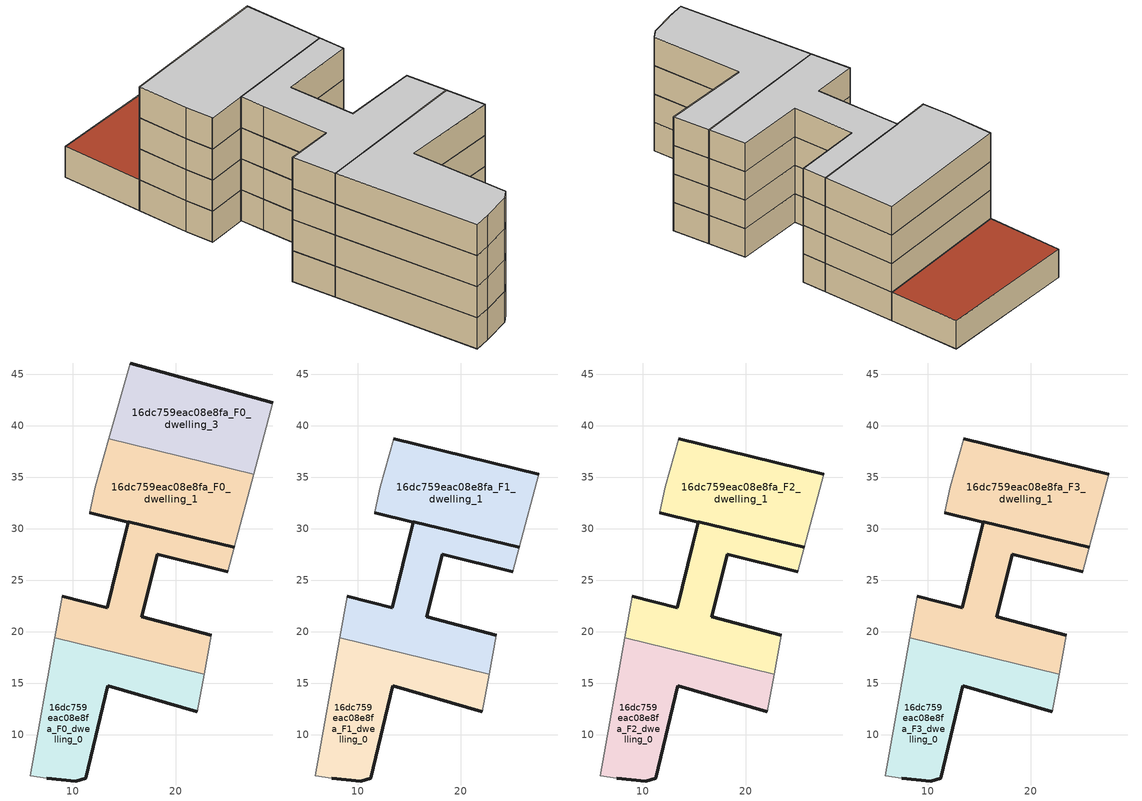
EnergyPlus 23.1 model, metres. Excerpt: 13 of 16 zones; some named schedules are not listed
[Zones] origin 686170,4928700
16dc759eac08e8fa_F0_dwelling_0
 floor ground (EU_floor_Construction): 22.07,12.26 22.73,15.91 8.26,19.44 5.88,6.04 7.46,5.79 10.3,5.53 11.25,5.82 13.37,14.76 z0
 wall outside (EU_wall_Construction): 22.07,12.26 13.37,14.76 11.25,5.82 10.3,5.53 7.46,5.79 z0:3
 wall adiabatic (EU_wall_Construction): 7.46,5.79 5.88,6.04 8.26,19.44 / 22.73,15.91 22.07,12.26 z0:3
 wall to 16dc759eac08e8fa_F0_dwelling_1 (EU_wall_Construction): 8.25,19.44 22.73,15.91 z0:3
16dc759eac08e8fa_F0_dwelling_1
 floor ground (EU_floor_Construction): 25.65,28.19 27.54,35.3 13.5,38.73 12.19,34.1 11.65,31.61 11.64,31.55 15.36,30.66 15.37,30.7 z0; 22.73,15.91 23.42,19.67 16.7,21.49 18.21,27.55 25.02,25.83 25.65,28.19 15.37,30.7 15.36,30.66 14.84,28.49 13.33,22.35 8.97,23.47 8.25,19.44 z0
 wall outside (EU_wall_Construction): 8.97,23.47 13.33,22.35 14.84,28.49 15.36,30.66 15.37,30.7 25.65,28.19 / 25.02,25.83 18.21,27.55 16.7,21.49 23.42,19.67 z0:3
 wall adiabatic (EU_wall_Construction): 23.42,19.67 22.73,15.91 / 8.26,19.44 8.97,23.47 / 25.65,28.19 25.02,25.83 z0:3
16dc759eac08e8fa_F0_dwelling_2
 floor ground (EU_floor_Construction): 25.65,28.19 27.54,35.3 13.5,38.73 12.19,34.1 11.65,31.61 11.64,31.55 15.36,30.66 15.37,30.7 z0; 22.73,15.91 23.42,19.67 16.7,21.49 18.21,27.55 25.02,25.83 25.65,28.19 15.37,30.7 15.36,30.66 14.84,28.49 13.33,22.35 8.97,23.47 8.25,19.44 z0
 wall outside (EU_wall_Construction): 25.65,28.19 15.37,30.7 15.36,30.66 11.64,31.55 z0:3
 wall adiabatic (EU_wall_Construction): 11.64,31.55 11.65,31.61 12.19,34.1 13.5,38.73 / 27.54,35.3 25.65,28.19 z0:3
 wall to 16dc759eac08e8fa_F0_dwelling_3 (EU_wall_Construction): 13.5,38.73 27.54,35.3 z0:3
16dc759eac08e8fa_F0_dwelling_3
 floor ground (EU_floor_Construction): 27.54,35.3 29.38,42.22 15.58,46.09 13.5,38.73 z0
 wall outside (EU_wall_Construction): 15.58,46.09 29.38,42.22 z0:3
 wall adiabatic (EU_wall_Construction): 13.5,38.73 15.58,46.09 / 29.38,42.22 27.54,35.3 z0:3
 roof outside (EU_roof_Construction): 29.38,42.22 27.54,35.3 13.5,38.73 15.58,46.09 z3
16dc759eac08e8fa_F1_dwelling_0
 floor to 16dc759eac08e8fa_F0_dwelling_0 (EU_floor_Construction): 22.07,12.26 22.73,15.91 8.25,19.44 5.88,6.04 7.46,5.79 10.3,5.53 11.25,5.82 13.37,14.76 z3
 wall outside (EU_wall_Construction): 22.07,12.26 13.37,14.76 11.25,5.82 10.3,5.53 7.46,5.79 z3:6
 wall adiabatic (EU_wall_Construction): 7.46,5.79 5.88,6.04 8.26,19.44 / 22.73,15.91 22.07,12.26 z3:6
 wall to 16dc759eac08e8fa_F1_dwelling_1 (EU_wall_Construction): 8.25,19.44 22.73,15.91 z3:6
16dc759eac08e8fa_F1_dwelling_1
 floor outside (EU_floor_Construction): 22.73,15.91 23.42,19.67 16.7,21.49 18.21,27.55 25.02,25.83 25.65,28.19 15.37,30.7 15.36,30.66 14.84,28.49 13.33,22.35 8.97,23.47 8.25,19.44 z3; 25.65,28.19 27.54,35.3 13.5,38.73 12.19,34.1 11.65,31.61 11.64,31.55 15.36,30.66 15.37,30.7 z3
 wall outside (EU_wall_Construction): 8.97,23.47 13.33,22.35 14.84,28.49 15.36,30.66 15.37,30.7 25.65,28.19 / 25.02,25.83 18.21,27.55 16.7,21.49 23.42,19.67 z3:6
 wall adiabatic (EU_wall_Construction): 23.42,19.67 22.73,15.91 / 8.26,19.44 8.97,23.47 / 25.65,28.19 25.02,25.83 z3:6
16dc759eac08e8fa_F1_dwelling_2
 floor to 16dc759eac08e8fa_F0_dwelling_2 (EU_floor_Construction): 25.65,28.19 27.54,35.3 13.5,38.73 12.19,34.1 11.65,31.61 11.64,31.55 15.36,30.66 15.37,30.7 z3; 22.73,15.91 23.42,19.67 16.7,21.49 18.21,27.55 25.02,25.83 25.65,28.19 15.37,30.7 15.36,30.66 14.84,28.49 13.33,22.35 8.97,23.47 8.25,19.44 z3
 wall outside (EU_wall_Construction): 13.5,38.73 27.54,35.3 / 25.65,28.19 15.37,30.7 15.36,30.66 11.64,31.55 z3:6
 wall adiabatic (EU_wall_Construction): 11.64,31.55 11.65,31.61 12.19,34.1 13.5,38.73 / 27.54,35.3 25.65,28.19 z3:6
16dc759eac08e8fa_F2_dwelling_0
 floor to 16dc759eac08e8fa_F1_dwelling_0 (EU_floor_Construction): 22.07,12.26 22.73,15.91 8.25,19.44 5.88,6.04 7.46,5.79 10.3,5.53 11.25,5.82 13.37,14.76 z6
 wall outside (EU_wall_Construction): 22.07,12.26 13.37,14.76 11.25,5.82 10.3,5.53 7.46,5.79 z6:9
 wall adiabatic (EU_wall_Construction): 7.46,5.79 5.88,6.04 8.26,19.44 / 22.73,15.91 22.07,12.26 z6:9
 wall to 16dc759eac08e8fa_F2_dwelling_1 (EU_wall_Construction): 8.25,19.44 22.73,15.91 z6:9
16dc759eac08e8fa_F2_dwelling_1
 floor outside (EU_floor_Construction): 22.73,15.91 23.42,19.67 16.7,21.49 18.21,27.55 25.02,25.83 25.65,28.19 15.37,30.7 15.36,30.66 14.84,28.49 13.33,22.35 8.97,23.47 8.25,19.44 z6; 25.65,28.19 27.54,35.3 13.5,38.73 12.19,34.1 11.65,31.61 11.64,31.55 15.36,30.66 15.37,30.7 z6
 wall outside (EU_wall_Construction): 8.97,23.47 13.33,22.35 14.84,28.49 15.36,30.66 15.37,30.7 25.65,28.19 / 25.02,25.83 18.21,27.55 16.7,21.49 23.42,19.67 z6:9
 wall adiabatic (EU_wall_Construction): 23.42,19.67 22.73,15.91 / 8.26,19.44 8.97,23.47 / 25.65,28.19 25.02,25.83 z6:9
16dc759eac08e8fa_F2_dwelling_2
 floor to 16dc759eac08e8fa_F1_dwelling_2 (EU_floor_Construction): 25.65,28.19 27.54,35.3 13.5,38.73 12.19,34.1 11.65,31.61 11.64,31.55 15.36,30.66 15.37,30.7 z6; 22.73,15.91 23.42,19.67 16.7,21.49 18.21,27.55 25.02,25.83 25.65,28.19 15.37,30.7 15.36,30.66 14.84,28.49 13.33,22.35 8.97,23.47 8.25,19.44 z6
 wall outside (EU_wall_Construction): 13.5,38.73 27.54,35.3 / 25.65,28.19 15.37,30.7 15.36,30.66 11.64,31.55 z6:9
 wall adiabatic (EU_wall_Construction): 11.64,31.55 11.65,31.61 12.19,34.1 13.5,38.73 / 27.54,35.3 25.65,28.19 z6:9
16dc759eac08e8fa_F3_dwelling_0
 floor to 16dc759eac08e8fa_F2_dwelling_0 (EU_floor_Construction): 22.07,12.26 22.73,15.91 8.25,19.44 5.88,6.04 7.46,5.79 10.3,5.53 11.25,5.82 13.37,14.76 z9
 wall outside (EU_wall_Construction): 22.07,12.26 13.37,14.76 11.25,5.82 10.3,5.53 7.46,5.79 z9:12
 wall adiabatic (EU_wall_Construction): 7.46,5.79 5.88,6.04 8.26,19.44 / 22.73,15.91 22.07,12.26 z9:12
 wall to 16dc759eac08e8fa_F3_dwelling_1 (EU_wall_Construction): 8.25,19.44 22.73,15.91 z9:12
 ceiling to 16dc759eac08e8fa_F4_dwelling_0 (EU_floor_Construction): 22.73,15.91 22.07,12.26 13.37,14.76 11.25,5.82 10.3,5.53 7.46,5.79 5.88,6.04 8.25,19.44 z12
16dc759eac08e8fa_F3_dwelling_1
 floor outside (EU_floor_Construction): 22.73,15.91 23.42,19.67 16.7,21.49 18.21,27.55 25.02,25.83 25.65,28.19 15.37,30.7 15.36,30.66 14.84,28.49 13.33,22.35 8.97,23.47 8.25,19.44 z9; 25.65,28.19 27.54,35.3 13.5,38.73 12.19,34.1 11.65,31.61 11.64,31.55 15.36,30.66 15.37,30.7 z9
 wall outside (EU_wall_Construction): 8.97,23.47 13.33,22.35 14.84,28.49 15.36,30.66 15.37,30.7 25.65,28.19 / 25.02,25.83 18.21,27.55 16.7,21.49 23.42,19.67 z9:12
 wall adiabatic (EU_wall_Construction): 23.42,19.67 22.73,15.91 / 8.26,19.44 8.97,23.47 / 25.65,28.19 25.02,25.83 z9:12
 ceiling to 16dc759eac08e8fa_F4_dwelling_2 (EU_floor_Construction): 25.65,28.19 25.02,25.83 18.21,27.55 16.7,21.49 23.42,19.67 22.73,15.91 8.25,19.44 8.97,23.47 13.33,22.35 14.84,28.49 15.36,30.66 15.37,30.7 z12; 27.54,35.3 25.65,28.19 15.37,30.7 15.36,30.66 11.64,31.55 11.65,31.61 12.19,34.1 13.5,38.73 z12
16dc759eac08e8fa_F3_dwelling_2
 floor to 16dc759eac08e8fa_F2_dwelling_2 (EU_floor_Construction): 25.65,28.19 27.54,35.3 13.5,38.73 12.19,34.1 11.65,31.61 11.64,31.55 15.36,30.66 15.37,30.7 z9; 22.73,15.91 23.42,19.67 16.7,21.49 18.21,27.55 25.02,25.83 25.65,28.19 15.37,30.7 15.36,30.66 14.84,28.49 13.33,22.35 8.97,23.47 8.25,19.44 z9
 wall outside (EU_wall_Construction): 13.5,38.73 27.54,35.3 / 25.65,28.19 15.37,30.7 15.36,30.66 11.64,31.55 z9:12
 wall adiabatic (EU_wall_Construction): 11.64,31.55 11.65,31.61 12.19,34.1 13.5,38.73 / 27.54,35.3 25.65,28.19 z9:12
 ceiling to 16dc759eac08e8fa_F4_dwelling_2 (EU_floor_Construction): 25.65,28.19 25.02,25.83 18.21,27.55 16.7,21.49 23.42,19.67 22.73,15.91 8.25,19.44 8.97,23.47 13.33,22.35 14.84,28.49 15.36,30.66 15.37,30.7 z12; 27.54,35.3 25.65,28.19 15.37,30.7 15.36,30.66 11.64,31.55 11.65,31.61 12.19,34.1 13.5,38.73 z12
[Building]
EU S2 Campaign: North Axis=0; Terrain=City; Solar Distribution=FullExterior
[Site:Location]
Bologna: Latitude=44.5; Longitude=11.25; Time Zone=1; Elevation=37
[SizingPeriod:WeatherFileDays]
AnnualSizingPeriod: Begin Month=1; Begin Day of Month=1; End Month=12; End Day of Month=31; Day of Week for Start Day=Monday; Use Weather File Daylight Saving Period=No; Use Weather File Rain and Snow Indicators=No
[MATERIAL]
EU_InternalMass_Material: Roughness=MediumRough; Thickness=0.1; Conductivity=1; Density=1800; Specific Heat=900; Thermal Absorptance=0.9; Solar Absorptance=0.7; Visible Absorptance=0.7
[MATERIAL:NOMASS] Roughness=MediumRough; Thermal Absorptance=0.9; Solar Absorptance=0.7; Visible Absorptance=0.7
Name | Thermal Resistance
EU_wall_NoMass | 0.905828
EU_roof_NoMass | 0.37593
EU_floor_NoMass | 0.67114
[CONSTRUCTION]
EU_wall_Construction: EU_wall_NoMass
EU_roof_Construction: EU_roof_NoMass
EU_floor_Construction: EU_floor_NoMass
EU_InternalMass_Construction: EU_InternalMass_Material
[ZONE] Type=1; Multiplier=1; Ceiling Height=autocalculate; Floor Area=autocalculate; Part of Total Floor Area=Yes
Name | Volume
16dc759eac08e8fa_F0_dwelling_0; 16dc759eac08e8fa_F1_dwelling_0; 16dc759eac08e8fa_F2_dwelling_0; 16dc759eac08e8fa_F3_dwelling_0 | 319.663
16dc759eac08e8fa_F0_dwelling_1; 16dc759eac08e8fa_F1_dwelling_1; 16dc759eac08e8fa_F2_dwelling_1; 16dc759eac08e8fa_F3_dwelling_1; 16dc759eac08e8fa_F0_dwelling_2; 16dc759eac08e8fa_F1_dwelling_2; 16dc759eac08e8fa_F2_dwelling_2; 16dc759eac08e8fa_F3_dwelling_2 | 639.357
16dc759eac08e8fa_F0_dwelling_3 | 319.6875
[INTERNALMASS] Construction=EU_InternalMass_Construction
Name | Zone or ZoneList | Surface Area
16dc759eac08e8fa_F0_dwelling_0_EU_InternalMass | 16dc759eac08e8fa_F0_dwelling_0 | 106.554
16dc759eac08e8fa_F0_dwelling_1_EU_InternalMass | 16dc759eac08e8fa_F0_dwelling_1 | 106.393
16dc759eac08e8fa_F0_dwelling_2_EU_InternalMass | 16dc759eac08e8fa_F0_dwelling_2 | 106.728
16dc759eac08e8fa_F0_dwelling_3_EU_InternalMass | 16dc759eac08e8fa_F0_dwelling_3 | 106.563
16dc759eac08e8fa_F1_dwelling_0_EU_InternalMass | 16dc759eac08e8fa_F1_dwelling_0 | 141.073
16dc759eac08e8fa_F1_dwelling_1_EU_InternalMass | 16dc759eac08e8fa_F1_dwelling_1 | 142.689
16dc759eac08e8fa_F1_dwelling_2_EU_InternalMass | 16dc759eac08e8fa_F1_dwelling_2 | 142.475
16dc759eac08e8fa_F2_dwelling_0_EU_InternalMass | 16dc759eac08e8fa_F2_dwelling_0 | 141.073
16dc759eac08e8fa_F2_dwelling_1_EU_InternalMass | 16dc759eac08e8fa_F2_dwelling_1 | 142.689
16dc759eac08e8fa_F2_dwelling_2_EU_InternalMass | 16dc759eac08e8fa_F2_dwelling_2 | 142.475
16dc759eac08e8fa_F3_dwelling_0_EU_InternalMass | 16dc759eac08e8fa_F3_dwelling_0 | 141.073
16dc759eac08e8fa_F3_dwelling_1_EU_InternalMass | 16dc759eac08e8fa_F3_dwelling_1 | 142.689
16dc759eac08e8fa_F3_dwelling_2_EU_InternalMass | 16dc759eac08e8fa_F3_dwelling_2 | 142.475
[OTHEREQUIPMENT] Fuel Type=Electricity; Design Level Calculation Method=Watts/Area; Power per Zone Floor Area=1; Fraction Latent=0; Fraction Radiant=0; Fraction Lost=0; Carbon Dioxide Generation Rate=0; EndUse Subcategory=EU_Step8_InternalGains
Name | Zone or ZoneList or Space or SpaceList | Schedule
EU_Step8_InternalGain_16dc759eac08e8fa_F0_dwelling_0_f000 | 16dc759eac08e8fa_F0_dwelling_0 | EU_Step8_GainSchedule_16dc759eac08e8fa_F0_dwelling_0_f000
EU_Step8_InternalGain_16dc759eac08e8fa_F0_dwelling_1_f000 | 16dc759eac08e8fa_F0_dwelling_1 | EU_Step8_GainSchedule_16dc759eac08e8fa_F0_dwelling_1_f000
EU_Step8_InternalGain_16dc759eac08e8fa_F0_dwelling_2_f000 | 16dc759eac08e8fa_F0_dwelling_2 | EU_Step8_GainSchedule_16dc759eac08e8fa_F0_dwelling_2_f000
EU_Step8_InternalGain_16dc759eac08e8fa_F0_dwelling_3_f000 | 16dc759eac08e8fa_F0_dwelling_3 | EU_Step8_GainSchedule_16dc759eac08e8fa_F0_dwelling_3_f000
EU_Step8_InternalGain_16dc759eac08e8fa_F1_dwelling_0_f000 | 16dc759eac08e8fa_F1_dwelling_0 | EU_Step8_GainSchedule_16dc759eac08e8fa_F1_dwelling_0_f000
EU_Step8_InternalGain_16dc759eac08e8fa_F1_dwelling_1_f000 | 16dc759eac08e8fa_F1_dwelling_1 | EU_Step8_GainSchedule_16dc759eac08e8fa_F1_dwelling_1_f000
EU_Step8_InternalGain_16dc759eac08e8fa_F1_dwelling_2_f000 | 16dc759eac08e8fa_F1_dwelling_2 | EU_Step8_GainSchedule_16dc759eac08e8fa_F1_dwelling_2_f000
EU_Step8_InternalGain_16dc759eac08e8fa_F2_dwelling_0_f000 | 16dc759eac08e8fa_F2_dwelling_0 | EU_Step8_GainSchedule_16dc759eac08e8fa_F2_dwelling_0_f000
EU_Step8_InternalGain_16dc759eac08e8fa_F2_dwelling_1_f000 | 16dc759eac08e8fa_F2_dwelling_1 | EU_Step8_GainSchedule_16dc759eac08e8fa_F2_dwelling_1_f000
EU_Step8_InternalGain_16dc759eac08e8fa_F2_dwelling_2_f000 | 16dc759eac08e8fa_F2_dwelling_2 | EU_Step8_GainSchedule_16dc759eac08e8fa_F2_dwelling_2_f000
EU_Step8_InternalGain_16dc759eac08e8fa_F3_dwelling_0_f000 | 16dc759eac08e8fa_F3_dwelling_0 | EU_Step8_GainSchedule_16dc759eac08e8fa_F3_dwelling_0_f000
EU_Step8_InternalGain_16dc759eac08e8fa_F3_dwelling_1_f000 | 16dc759eac08e8fa_F3_dwelling_1 | EU_Step8_GainSchedule_16dc759eac08e8fa_F3_dwelling_1_f000
EU_Step8_InternalGain_16dc759eac08e8fa_F3_dwelling_2_f000 | 16dc759eac08e8fa_F3_dwelling_2 | EU_Step8_GainSchedule_16dc759eac08e8fa_F3_dwelling_2_f000
[ZONEVENTILATION:DESIGNFLOWRATE] Schedule=EU_AlwaysOn; Design Flow Rate Calculation Method=AirChanges/Hour; Air Changes per Hour=0.73129; Ventilation Type=Natural; Fan Pressure Rise=0; Fan Total Efficiency=1; Constant Term Coefficient=1; Temperature Term Coefficient=0; Velocity Term Coefficient=0; Velocity Squared Term Coefficient=0; Minimum Indoor Temperature=-100; Maximum Indoor Temperature=100; Delta Temperature=-100; Minimum Outdoor Temperature=-100; Maximum Outdoor Temperature=100; Maximum Wind Speed=40
Name | Zone or ZoneList or Space or SpaceList
EU_ConstantAir_16dc759eac08e8fa_F0_dwelling_0 | 16dc759eac08e8fa_F0_dwelling_0
EU_ConstantAir_16dc759eac08e8fa_F0_dwelling_1 | 16dc759eac08e8fa_F0_dwelling_1
EU_ConstantAir_16dc759eac08e8fa_F0_dwelling_2 | 16dc759eac08e8fa_F0_dwelling_2
EU_ConstantAir_16dc759eac08e8fa_F0_dwelling_3 | 16dc759eac08e8fa_F0_dwelling_3
EU_ConstantAir_16dc759eac08e8fa_F1_dwelling_0 | 16dc759eac08e8fa_F1_dwelling_0
EU_ConstantAir_16dc759eac08e8fa_F1_dwelling_1 | 16dc759eac08e8fa_F1_dwelling_1
EU_ConstantAir_16dc759eac08e8fa_F1_dwelling_2 | 16dc759eac08e8fa_F1_dwelling_2
EU_ConstantAir_16dc759eac08e8fa_F2_dwelling_0 | 16dc759eac08e8fa_F2_dwelling_0
EU_ConstantAir_16dc759eac08e8fa_F2_dwelling_1 | 16dc759eac08e8fa_F2_dwelling_1
EU_ConstantAir_16dc759eac08e8fa_F2_dwelling_2 | 16dc759eac08e8fa_F2_dwelling_2
EU_ConstantAir_16dc759eac08e8fa_F3_dwelling_0 | 16dc759eac08e8fa_F3_dwelling_0
EU_ConstantAir_16dc759eac08e8fa_F3_dwelling_1 | 16dc759eac08e8fa_F3_dwelling_1
EU_ConstantAir_16dc759eac08e8fa_F3_dwelling_2 | 16dc759eac08e8fa_F3_dwelling_2
[HVACTEMPLATE:THERMOSTAT] Constant Heating Setpoint=20; Constant Cooling Setpoint=50
EU_HeatOnly_16dc759eac08e8fa_F0_dwelling_0; EU_HeatOnly_16dc759eac08e8fa_F0_dwelling_1; EU_HeatOnly_16dc759eac08e8fa_F0_dwelling_2; EU_HeatOnly_16dc759eac08e8fa_F0_dwelling_3; EU_HeatOnly_16dc759eac08e8fa_F1_dwelling_0; EU_HeatOnly_16dc759eac08e8fa_F1_dwelling_1; EU_HeatOnly_16dc759eac08e8fa_F1_dwelling_2; EU_HeatOnly_16dc759eac08e8fa_F2_dwelling_0; EU_HeatOnly_16dc759eac08e8fa_F2_dwelling_1; EU_HeatOnly_16dc759eac08e8fa_F2_dwelling_2; EU_HeatOnly_16dc759eac08e8fa_F3_dwelling_0; EU_HeatOnly_16dc759eac08e8fa_F3_dwelling_1; EU_HeatOnly_16dc759eac08e8fa_F3_dwelling_2; EU_HeatOnly_16dc759eac08e8fa_F4_dwelling_0; EU_HeatOnly_16dc759eac08e8fa_F4_dwelling_1; EU_HeatOnly_16dc759eac08e8fa_F4_dwelling_2
[HVACTEMPLATE:ZONE:IDEALLOADSAIRSYSTEM] System Availability Schedule=EU_AlwaysOn; Maximum Heating Supply Air Temperature=50; Minimum Cooling Supply Air Temperature=13; Maximum Heating Supply Air Humidity Ratio=0.0156; Minimum Cooling Supply Air Humidity Ratio=0.0077; Heating Limit=NoLimit; Cooling Limit=NoLimit; Heating Availability Schedule=EU_AlwaysOn; Cooling Availability Schedule=EU_CoolingOff; Dehumidification Control Type=ConstantSensibleHeatRatio; Cooling Sensible Heat Ratio=0.7; Dehumidification Setpoint=60; Humidification Control Type=None; Humidification Setpoint=30; Outdoor Air Method=None; Outdoor Air Flow Rate per Person=0.00944; Outdoor Air Flow Rate per Zone Floor Area=0; Outdoor Air Flow Rate per Zone=0; Demand Controlled Ventilation Type=None; Outdoor Air Economizer Type=NoEconomizer; Heat Recovery Type=None; Sensible Heat Recovery Effectiveness=0.7; Latent Heat Recovery Effectiveness=0.65
Name | Template Thermostat
16dc759eac08e8fa_F0_dwelling_0 | EU_HeatOnly_16dc759eac08e8fa_F0_dwelling_0
16dc759eac08e8fa_F0_dwelling_1 | EU_HeatOnly_16dc759eac08e8fa_F0_dwelling_1
16dc759eac08e8fa_F0_dwelling_2 | EU_HeatOnly_16dc759eac08e8fa_F0_dwelling_2
16dc759eac08e8fa_F0_dwelling_3 | EU_HeatOnly_16dc759eac08e8fa_F0_dwelling_3
16dc759eac08e8fa_F1_dwelling_0 | EU_HeatOnly_16dc759eac08e8fa_F1_dwelling_0
16dc759eac08e8fa_F1_dwelling_1 | EU_HeatOnly_16dc759eac08e8fa_F1_dwelling_1
16dc759eac08e8fa_F1_dwelling_2 | EU_HeatOnly_16dc759eac08e8fa_F1_dwelling_2
16dc759eac08e8fa_F2_dwelling_0 | EU_HeatOnly_16dc759eac08e8fa_F2_dwelling_0
16dc759eac08e8fa_F2_dwelling_1 | EU_HeatOnly_16dc759eac08e8fa_F2_dwelling_1
16dc759eac08e8fa_F2_dwelling_2 | EU_HeatOnly_16dc759eac08e8fa_F2_dwelling_2
16dc759eac08e8fa_F3_dwelling_0 | EU_HeatOnly_16dc759eac08e8fa_F3_dwelling_0
16dc759eac08e8fa_F3_dwelling_1 | EU_HeatOnly_16dc759eac08e8fa_F3_dwelling_1
16dc759eac08e8fa_F3_dwelling_2 | EU_HeatOnly_16dc759eac08e8fa_F3_dwelling_2
[SIZING:ZONE] Zone Cooling Design Supply Air Temperature Input Method=SupplyAirTemperature; Zone Cooling Design Supply Air Temperature=13; Zone Heating Design Supply Air Temperature Input Method=SupplyAirTemperature; Zone Heating Design Supply Air Temperature=50; Zone Cooling Design Supply Air Humidity Ratio=0.008; Zone Heating Design Supply Air Humidity Ratio=0.008; Cooling Design Air Flow Method=DesignDay; Cooling Design Air Flow Rate=0; Cooling Minimum Air Flow per Zone Floor Area=0.000762; Cooling Minimum Air Flow=0; Cooling Minimum Air Flow Fraction=0.2; Heating Design Air Flow Method=DesignDay; Heating Design Air Flow Rate=0; Heating Maximum Air Flow per Zone Floor Area=0.002032; Heating Maximum Air Flow=0.141576; Heating Maximum Air Flow Fraction=0.3; Account for Dedicated Outdoor Air System=No; Dedicated Outdoor Air System Control Strategy=NeutralSupplyAir; Dedicated Outdoor Air Low Setpoint Temperature for Design=autosize; Dedicated Outdoor Air High Setpoint Temperature for Design=autosize; Zone Load Sizing Method=Sensible Load Only No Latent Load; Zone Latent Cooling Design Supply Air Humidity Ratio Input Method=HumidityRatioDifference; Zone Cooling Design Supply Air Humidity Ratio Difference=0.005; Zone Latent Heating Design Supply Air Humidity Ratio Input Method=HumidityRatioDifference; Zone Humidification Design Supply Air Humidity Ratio Difference=0.005
16dc759eac08e8fa_F0_dwelling_0; 16dc759eac08e8fa_F0_dwelling_1; 16dc759eac08e8fa_F0_dwelling_2; 16dc759eac08e8fa_F0_dwelling_3; 16dc759eac08e8fa_F1_dwelling_0; 16dc759eac08e8fa_F1_dwelling_1; 16dc759eac08e8fa_F1_dwelling_2; 16dc759eac08e8fa_F2_dwelling_0; 16dc759eac08e8fa_F2_dwelling_1; 16dc759eac08e8fa_F2_dwelling_2; 16dc759eac08e8fa_F3_dwelling_0; 16dc759eac08e8fa_F3_dwelling_1; 16dc759eac08e8fa_F3_dwelling_2
[SCHEDULE:FILE]
EU_Step8_GainSchedule_16dc759eac08e8fa_F0_dwelling_0_f000: File=../../schedules/16dc759eac08e8fa/16dc759eac08e8fa_F0_dwelling_0_f000_gain.csv; Column Number=1; Rows to Skip at Top=0; Number of Hours of Data=8760; Column Separator=Comma; Interpolate to Timestep=No; Minutes per Item=60; Adjust Schedule for Daylight Savings=Yes
